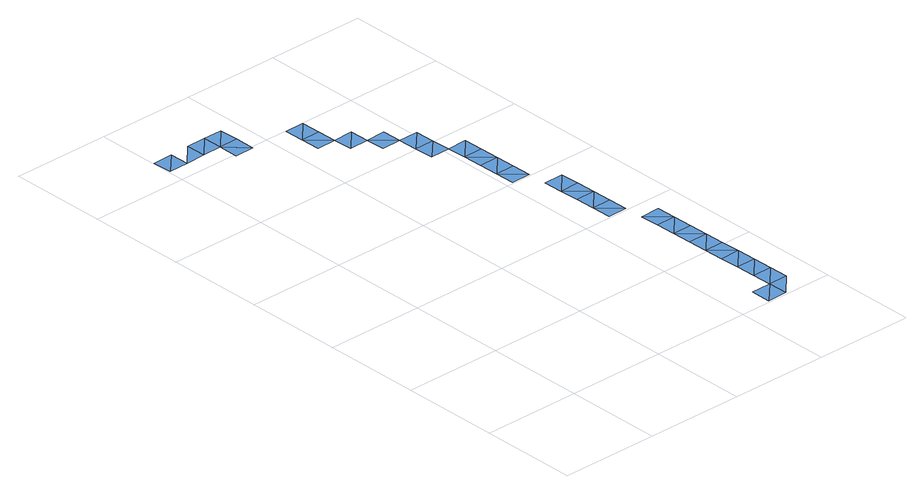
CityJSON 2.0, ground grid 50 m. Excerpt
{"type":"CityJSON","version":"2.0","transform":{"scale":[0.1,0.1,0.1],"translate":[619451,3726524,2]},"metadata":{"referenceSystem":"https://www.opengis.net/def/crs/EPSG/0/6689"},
"CityObjects":{
"waterbody1":{"type":"WaterBody","attributes":{"name":"福岡県津波浸水想定図","class":"1140","function":"2","WaterBodyTsunamiRiskAttribute.description":"1","WaterBodyTsunamiRiskAttribute.rank":"4"},"geometry":[{"type":"MultiSurface","lod":"1","boundaries":[[[0,1,2]],[[2,3,0]],[[4,3,5]],[[6,7,8]],[[7,6,9]]]}]},
"waterbody2":{"type":"WaterBody","attributes":{"name":"福岡県津波浸水想定図","class":"1140","function":"2","WaterBodyTsunamiRiskAttribute.description":"1","WaterBodyTsunamiRiskAttribute.rank":"3"},"geometry":[{"type":"MultiSurface","lod":"1","boundaries":[[[10,4,5]],[[10,5,11]],[[12,13,14]],[[14,15,12]],[[16,17,18]],[[19,20,21]],[[20,22,23]],[[18,17,24]],[[21,25,19]],[[23,22,26]],[[27,17,28]],[[20,19,22]],[[29,30,26]],[[29,31,30]],[[28,32,27]],[[26,22,33]],[[34,32,35]],[[36,37,38]],[[26,33,29]],[[31,39,40]],[[41,39,31]],[[34,42,32]],[[31,29,41]],[[38,37,43]],[[44,45,46]],[[47,40,39]],[[7,48,49]],[[50,34,46]],[[48,51,49]],[[44,52,45]],[[47,39,53]],[[7,9,48]],[[48,54,51]],[[46,45,50]],[[51,55,52]],[[51,54,55]]]}]},
"waterbody3":{"type":"WaterBody","attributes":{"name":"福岡県津波浸水想定図","class":"1140","function":"2","WaterBodyTsunamiRiskAttribute.description":"1","WaterBodyTsunamiRiskAttribute.rank":"2"},"geometry":[{"type":"MultiSurface","lod":"1","boundaries":[[[11,56,57]],[[58,10,11]],[[11,57,59]],[[11,59,58]],[[12,15,60]],[[12,25,21]],[[60,25,12]],[[38,61,62]],[[62,61,63]],[[38,43,61]],[[64,65,63]],[[63,61,66]],[[63,66,64]]]}]},
"waterbody4":{"type":"WaterBody","attributes":{"name":"福岡県津波浸水想定図","class":"1140","function":"2","WaterBodyTsunamiRiskAttribute.description":"1","WaterBodyTsunamiRiskAttribute.rank":"1"},"geometry":[{"type":"MultiSurface","lod":"1","boundaries":[[[18,67,68]],[[18,24,67]]]}]}
},
"vertices":[
[109,2684,7],[9,2683,5],[11,2583,5],[111,2584,5],[209,2686,8],[211,2586,7],[1132,1504,8],[1030,1602,10],[1032,1502,8],[1130,1604,10],
[309,2688,7],[311,2588,7],[1259,107,9],[1159,105,8],[1161,5,7],[1261,7,9],[616,2294,5],[716,2296,5],[614,2394,5],[1355,309,10],[1255,307,10],[1257,207,10],[1353,408,9],[1253,407,9],[714,2396,5],[1357,209,10],[1251,507,9],[816,2298,6],[718,2196,6],[1349,608,9],[1249,606,9],[1247,706,9],[818,2198,7],[1351,508,9],[920,2100,8],[820,2098,7],[1141,1004,8],[1241,1006,8],[1139,1104,9],[1345,808,9],[1245,806,9],[1347,708,9],[918,2200,7],[1239,1106,9],[924,1900,8],[1022,2002,8],[922,2000,8],[1243,906,9],[1128,1704,10],[1028,1702,10],[1020,2102,8],[1026,1802,10],[1024,1902,10],[1343,908,9],[1126,1804,10],[1124,1904,10],
[313,2488,4],[412,2490,4],[409,2690,6],[411,2590,6],[1359,109,9],[1237,1206,9],[1137,1204,9],[1135,1304,9],[1233,1406,8],[1134,1404,8],[1235,1306,9],
[712,2496,5],[612,2494,5]
]}
